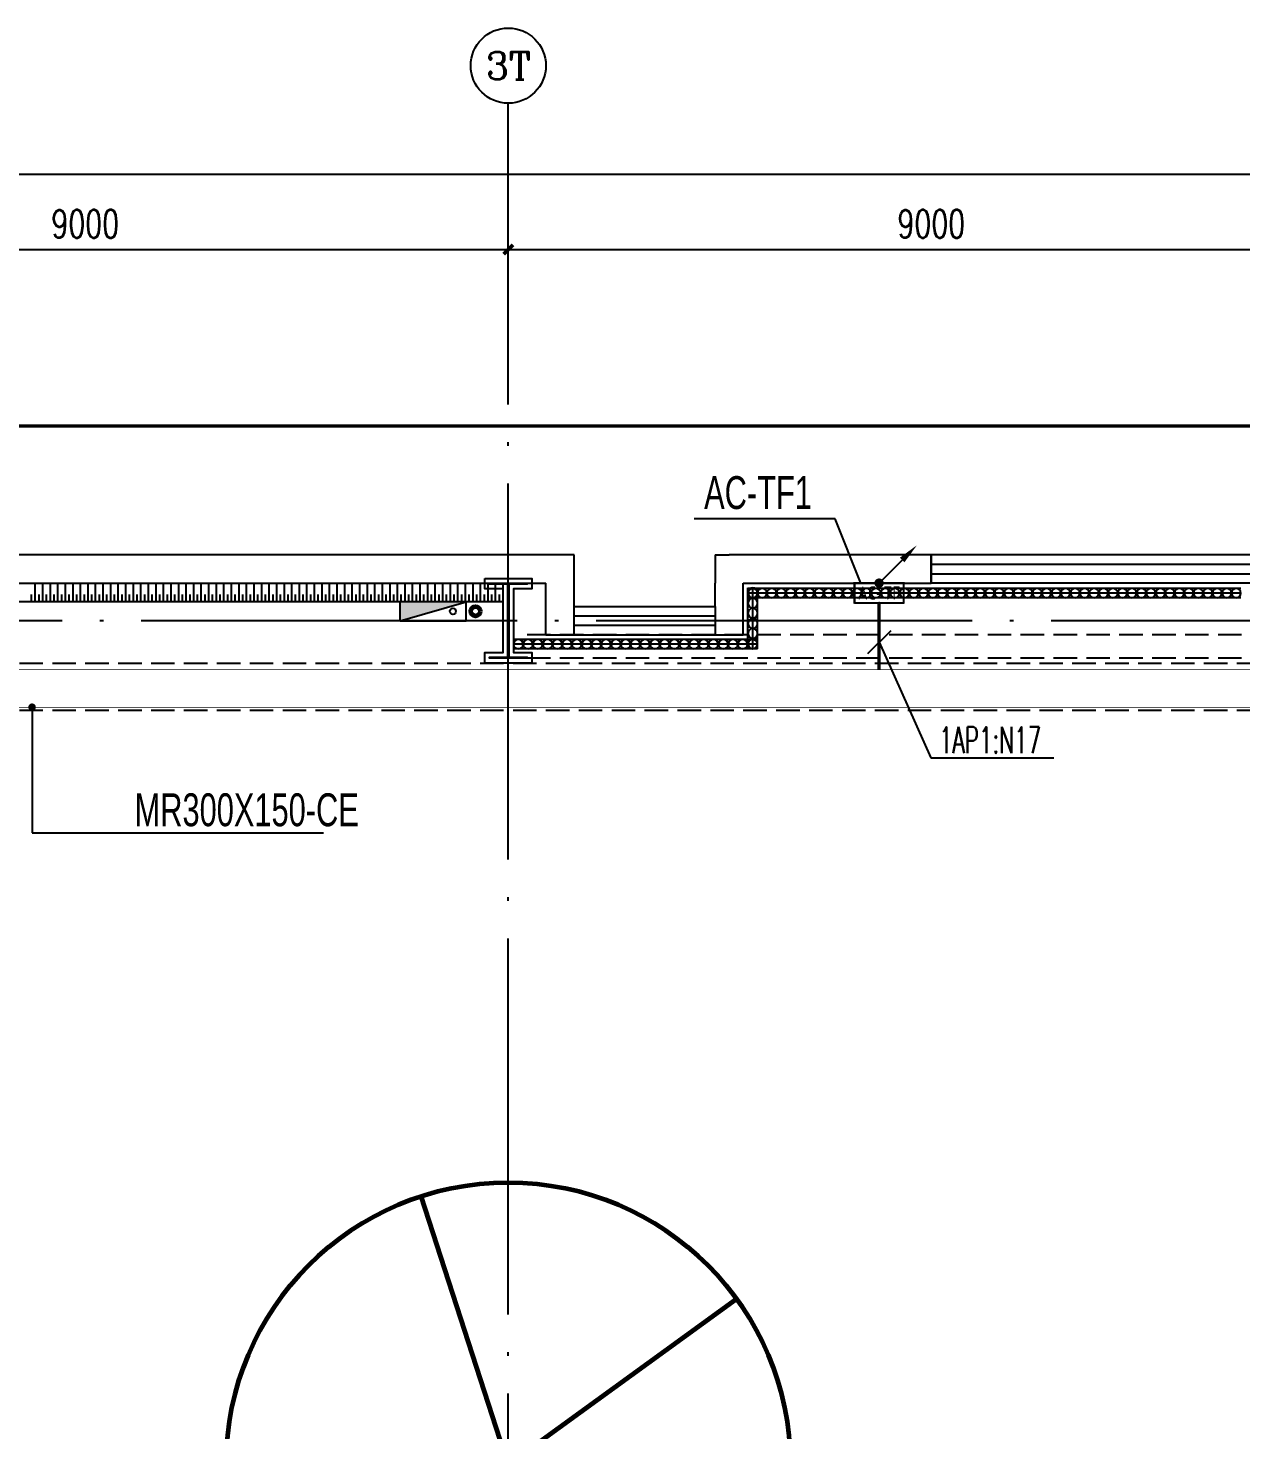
# Model space of a CAD drawing. Extents: x -1396510 to 1250330, y -1892470 to 1623980.
# Drawn here: x -286963 to -274060, y -1296682 to -1281770 of the extents above; entities that cross this region are included whole.
import ezdxf
from ezdxf.enums import TextEntityAlignment as Align

# ---------------------------------------------------------------- set-up
doc = ezdxf.new("R2010")
doc.units = 0
doc.header["$LTSCALE"] = 1000
doc.header["$MEASUREMENT"] = 0
doc.linetypes.add('DASH', pattern=[0.35, 0.25, -0.1])
doc.linetypes.add('DOTE', pattern=[2.42, 2, -0.2, 0.02, -0.2])
doc.layers.get('Defpoints').update_dxf_attribs({"color": 210})
for name, color, linetype in [('99平面图例外参$0$A-HATCH-2', 251, 'Continuous'), ('A-AXIS-D', 1, 'Continuous'), ('A-AXIS-DOTE', 14, 'DOTE'), ('A-HATCH-2', 251, 'Continuous'), ('A-HRAIL', 173, 'Continuous'), ('A-LIN-V', 9, 'Continuous'), ('A-SFCE', 30, 'Continuous'), ('A-WINDOW', 140, 'Continuous'), ('AS-COLN', 6, 'Continuous'), ('AS-WALL', 40, 'Continuous'), ('CABLETRAY', 4, 'Continuous'), ('CABLETRAY_DIM', 3, 'Continuous'), ('DIM-照明', 3, 'Continuous'), ('DIM-箱柜', 3, 'Continuous'), ('EQUIP-箱柜', 3, 'Continuous'), ('LWIRE', 4, 'Continuous'), ('SB_ZF消火栓', 10, 'Continuous'), ('SB_ZF消火栓M', 10, 'Continuous'), ('WIRE-照明', 1, 'Continuous'), ('建-窗', 4, 'Continuous')]:
    doc.layers.add(name, color=color, linetype=linetype)
doc.layers.add('A-云线2', color=3, linetype='Continuous', plot=False)
doc.layers.add('LG-ZF消防', color=1, linetype='Continuous', lineweight=60)
doc.styles.add('_TCH_AXIS', font='COMPLEX', dxfattribs={"bigfont": 'GBCBIG'})
doc.styles.add('_TCH_DIM_T3', font='SIMPLEX', dxfattribs={"width": 0.705882, "bigfont": 'GBCBIG'})
doc.styles.add('_TEL_ATTDEF', font='GBENOR', dxfattribs={"width": 0.8, "height": 3, "bigfont": 'GBCBIG'})
doc.styles.add('_TEL_DIM', font='SIMPLEX', dxfattribs={"width": 0.8, "height": 3.5, "bigfont": 'HZTXT'})
doc.styles.add('HZTXT5', font='aa.shx', dxfattribs={"width": 0.7, "bigfont": 'hztxt.shx'})
doc.styles.get("Standard").update_dxf_attribs({"font": 'gbenor.shx', "bigfont": 'gbcbig.shx'})
doc.dimstyles.new('_TCH_ARCH&&100', dxfattribs={"dimtxt": 297.5, "dimasz": 100, "dimexe": 100, "dimexo": 100, "dimgap": 126.25, "dimtad": 1, "dimdec": 0, "dimzin": 0, "dimdsep": 46, "dimtxsty": '_TCH_DIM_T3', "dimblk": 'ARCHTICK', "dimcen": 0.09, "dimclrt": 7, "dimazin": 2, "dimtfac": 1, "dimtdec": 0, "dimtix": 1, "dimtmove": 2, "dimatfit": 3, "dimfxl": 0, "dimtolj": 1, "dimtzin": 0, "dimarcsym": 0})

# ---------------------------------------------------------------- blocks, each defined once
blk = doc.blocks.new('4324324')
at = {"layer": 'A-HATCH-2', "color": 8, "linetype": 'DASH'}
for p, q in [((-294754, 620270), (-135554, 620270)), ((-294754, 619770), (-135554, 619770))]:
    blk.add_line(p, q, dxfattribs=at)
blk = doc.blocks.new('w4324324')
at = {"layer": 'A-HATCH-2', "color": 0, "lineweight": 60}
for q in [(-1694760, 686605), (-1697614, 684532), (-1691907, 684532), (-1696524, 681178), (-1692997, 681178)]:
    blk.add_line((-1694760, 683605), q, dxfattribs=at)
blk.add_circle((-1694760, 683605), 3000, dxfattribs=at)
blk = doc.blocks.new('342343')
at = {"layer": 'A-LIN-V', "color": 8}
blk.add_blockref('w4324324', (1084560, 81556), dxfattribs=at)
blk = doc.blocks.new('w42343243')
at = {"layer": 'A-HATCH-2', "color": 8}
blk.add_lwpolyline([(-165104, 621070), (-164604, 621070), (-164604, 620958), (-164800, 620958), (-164800, 620282), (-164604, 620282), (-164604, 620170), (-165104, 620170), (-165104, 620282), (-164908, 620282), (-164908, 620958), (-165104, 620958)], close=True, dxfattribs=at)
at = {"layer": 'AS-COLN', "color": 3}
blk.add_lwpolyline([(-165054, 621020), (-164654, 621020), (-164654, 621008), (-164850, 621008), (-164850, 620232), (-164654, 620232), (-164654, 620220), (-165054, 620220), (-165054, 620232), (-164858, 620232), (-164858, 621008), (-165054, 621008)], close=True, dxfattribs=at)
blk = doc.blocks.new('42343')
at = {"layer": 'A-WINDOW'}
blk.add_blockref('w42343243', (-117000, 100), dxfattribs=at)
blk = doc.blocks.new('A$C5D961328')
at = {"layer": 'SB_ZF消火栓'}
blk.add_hatch(color=256, dxfattribs=at).paths.add_polyline_path([(0, 40), (700, 40), (700, 240)])
for p, q in [((700, 240), (0, 240)), ((0, 240), (0, 40)), ((700, 240), (0, 40)), ((700, 240), (700, 40)), ((0, 40), (700, 40))]:
    blk.add_line(p, q, dxfattribs=at)
at = {"layer": 'SB_ZF消火栓', "color": 1}
blk.add_circle((140, 140), 32.5, dxfattribs=at)
blk = doc.blocks.new('we42342343234')
at = {"layer": 'LG-ZF消防'}
blk.add_circle((-282204, 620820), 50, dxfattribs=at)
at = {"layer": 'SB_ZF消火栓M', "rotation": 180}
blk.add_blockref('A$C5D961328', (-282304, 620960), dxfattribs=at)
blk = doc.blocks.new('_ArchTick')
at = {"color": 0, "linetype": 'ByBlock', "const_width": 0.4}
blk.add_lwpolyline([(-0.5, -0.5), (0.5, 0.5)], dxfattribs=at)
blk = doc.blocks.new('*D5836')
at = {"layer": 'A-AXIS-D', "color": 0, "lineweight": -2, "transparency": 16777216}
for p, q in [((22000, 3190), (22000, 4048)), ((31000, 3190), (31000, 4048)), ((22000, 3948), (31000, 3948))]:
    blk.add_line(p, q, dxfattribs=at)
at = {"layer": 'Defpoints', "color": 0, "transparency": 16777216}
for p in [(31000, 3948), (22000, 3090), (31000, 3090)]:
    blk.add_point(p, dxfattribs=at)
at = {"layer": 'A-AXIS-D', "color": 0, "lineweight": -2, "transparency": 16777216, "xscale": 100, "yscale": 100, "zscale": 100, "rotation": 180}
blk.add_blockref('_ArchTick', (22000, 3948), dxfattribs=at)
at = {"layer": 'A-AXIS-D', "color": 0, "lineweight": -2, "transparency": 16777216, "xscale": 100, "yscale": 100, "zscale": 100}
blk.add_blockref('_ArchTick', (31000, 3948), dxfattribs=at)
at = {"layer": 'A-AXIS-D', "color": 7, "transparency": 16777216, "insert": (26500, 4223), "char_height": 297.5, "attachment_point": 5, "style": '_TCH_DIM_T3'}
blk.add_mtext('\\A1;9000', dxfattribs=at)
blk = doc.blocks.new('*D5837')
at = {"layer": 'A-AXIS-D', "color": 0, "lineweight": -2, "transparency": 16777216}
for p, q in [((31000, 3190), (31000, 4048)), ((40000, 3190), (40000, 4048)), ((31000, 3948), (40000, 3948))]:
    blk.add_line(p, q, dxfattribs=at)
at = {"layer": 'Defpoints', "color": 0, "transparency": 16777216}
for p in [(40000, 3948), (31000, 3090), (40000, 3090)]:
    blk.add_point(p, dxfattribs=at)
at = {"layer": 'A-AXIS-D', "color": 0, "lineweight": -2, "transparency": 16777216, "xscale": 100, "yscale": 100, "zscale": 100, "rotation": 180}
blk.add_blockref('_ArchTick', (31000, 3948), dxfattribs=at)
at = {"layer": 'A-AXIS-D', "color": 0, "lineweight": -2, "transparency": 16777216, "xscale": 100, "yscale": 100, "zscale": 100}
blk.add_blockref('_ArchTick', (40000, 3948), dxfattribs=at)
at = {"layer": 'A-AXIS-D', "color": 7, "transparency": 16777216, "insert": (35500, 4223), "char_height": 297.5, "attachment_point": 5, "style": '_TCH_DIM_T3'}
blk.add_mtext('\\A1;9000', dxfattribs=at)
blk = doc.blocks.new('*D5855')
at = {"layer": 'A-AXIS-D', "color": 0, "lineweight": -2, "transparency": 16777216}
for p, q in [((-900, 3290), (-900, 4848)), ((184800, 3290), (184800, 4848)), ((-900, 4748), (184800, 4748))]:
    blk.add_line(p, q, dxfattribs=at)
at = {"layer": 'Defpoints', "color": 0, "transparency": 16777216}
for p in [(184800, 4748), (-900, 3190), (184800, 3190)]:
    blk.add_point(p, dxfattribs=at)
at = {"layer": 'A-AXIS-D', "color": 0, "lineweight": -2, "transparency": 16777216, "xscale": 100, "yscale": 100, "zscale": 100, "rotation": 180}
blk.add_blockref('_ArchTick', (-900, 4748), dxfattribs=at)
at = {"layer": 'A-AXIS-D', "color": 0, "lineweight": -2, "transparency": 16777216, "xscale": 100, "yscale": 100, "zscale": 100}
blk.add_blockref('_ArchTick', (184800, 4748), dxfattribs=at)
at = {"layer": 'A-AXIS-D', "color": 7, "transparency": 16777216, "insert": (91950, 5023), "char_height": 297.5, "attachment_point": 5, "style": '_TCH_DIM_T3'}
blk.add_mtext('\\A1;185700', dxfattribs=at)
blk = doc.blocks.new('WINDOW2DLIB$DYNSTYLE$00000005')
at = {"color": 0}
for points in [[(-0.5, 0.5), (-0.5, -0.5)], [(-0.5, 0.5), (0.5, 0.5)], [(0.5, -0.5), (0.5, 0.5)], [(0.5, 0.1667), (-0.5, 0.1667)], [(0.5, -0.1667), (-0.5, -0.1667)], [(-0.5, -0.5), (0.5, -0.5)]]:
    blk.add_lwpolyline(points, dxfattribs=at)
blk = doc.blocks.new('99平面图例外参$0$$LinePat$填挖边坡')
at = {"color": 0}
for p, q in [((0, 0), (0, -1500)), ((300, 0), (300, -600))]:
    blk.add_line(p, q, dxfattribs=at)
at = {"layer": 'Defpoints', "color": 0}
blk.add_point((600, 0), dxfattribs=at)
blk = doc.blocks.new('99平面图例外参$0$$LinePat$圆环')
for points in [[(0, 150), (300, 150)], [(0, 0), (300, 0)], [(0, -150), (300, -150)]]:
    blk.add_lwpolyline(points)
at = {"color": 0}
blk.add_circle((150, 0), 150, dxfattribs=at)
blk = doc.blocks.new('$equip$00002708')
for p, q in [((-0.75, 0.6), (-0.75, 0)), ((0.75, 0.6), (-0.75, 0.6)), ((0.75, 0), (0.75, 0.6)), ((-0.75, 0), (0.75, 0))]:
    blk.add_line(p, q)
at = {"const_width": 0.0571}
blk.add_lwpolyline([(-0.75, 0.6), (-0.75, 0), (0.75, 0), (0.75, 0.6), (-0.75, 0.6), (-0.75, 0)], dxfattribs=at)
for p in [(0, 0.6), (-0.75, 0.3), (0, 0), (0.75, 0.3)]:
    blk.add_point(p)
at = {"color": 7, "style": '_TEL_DIM'}
blk.add_attdef('$TEXT$', text='', height=0.4, dxfattribs=at).set_placement((0, 0.3), align=Align.MIDDLE_CENTER)
at = {"color": 7, "style": '_TEL_DIM', "flags": 1}
for tag in ['REMARK', 'A']:
    blk.add_attdef(tag, text='', height=0.4, dxfattribs=at).set_placement((0, 0), align=Align.MIDDLE_CENTER)
blk = doc.blocks.new('$TelecSys$00000079')
for p, q in [((0.7, 0.7), (0, 0)), ((0.104, 0.104), (0.104, 0.104)), ((-0.104, -0.104), (-0.104, -0.104))]:
    blk.add_line(p, q)
at = {"const_width": 0.142}
blk.add_lwpolyline([(-0.071, 0, 1), (0.071, 0, 1)], format="xyb", close=True, dxfattribs=at)
blk.add_solid([(0.63, 0.77), (0.77, 0.63), (1.15, 1.15)])
at = {"width": 0.8, "flags": 9}
blk.add_attdef('A', (0, 0), '', height=0.00002, dxfattribs=at)
blk = doc.blocks.new('世赫3#厂房一层0821')
at = {"layer": 'A-AXIS-D'}
blk.add_circle((31000, 5904), 400, dxfattribs=at)
at = {"layer": 'A-AXIS-DOTE', "color": 8, "ltscale": 2}
for p, q in [((31000, -79980), (31000, 5500)), ((190814.2, 0), (-5155.8, 0))]:
    blk.add_line(p, q, dxfattribs=at)
at = {"layer": 'A-LIN-V'}
blk.add_line((30946, 200.1), (18100, 200.1), dxfattribs=at)
at = {"layer": 'A-SFCE', "color": 2, "linetype": 'DASH'}
for p, q in [((39850, -149.9), (31150, -149.9)), ((39850, -399.9), (31150, -399.9))]:
    blk.add_line(p, q, dxfattribs=at)
at = {"layer": 'AS-WALL'}
for p, q in [((31700, 700.1), (17750, 700.1)), ((31700, 150), (31700, 700.1)), ((33200, 700), (33350, 700)), ((33200, 700), (33200, 400)), ((35500, 700.1), (33350, 700.1)), ((35500, 400.1), (35500, 700.1)), ((17750, 400.1), (31400, 400.1)), ((31400, -150), (31400, 400.1)), ((33200, 400), (33200, 400)), ((33200, 150), (33200, 400)), ((33500, 400.1), (35500, 400.1)), ((33500, -150), (33500, 400.1)), ((31700, -150), (31700, 150)), ((33200, 150), (33200, -150)), ((31400, -150), (31700, -150)), ((33200, -150), (33500, -150))]:
    blk.add_line(p, q, dxfattribs=at)
at = {"layer": '99平面图例外参$0$A-HATCH-2', "color": 203, "xscale": 0.1338124999985388, "yscale": 0.1333333333333333, "zscale": 0.1333333333333333, "rotation": 179.9999999990436}
for p in [(25968.2, 200.1), (26048.5, 200.1), (26128.8, 200.1), (26209, 200.1), (26289.3, 200.1), (26369.6, 200.1), (26449.9, 200.1), (26530.2, 200.1), (26610.5, 200.1), (26690.8, 200.1), (26771.1, 200.1), (26851.3, 200.1), (26931.6, 200.1), (27011.9, 200.1), (27092.2, 200.1), (27172.5, 200.1), (27252.8, 200.1), (27333.1, 200.1), (27413.4, 200.1), (27493.6, 200.1), (27573.9, 200.1), (27654.2, 200.1), (27734.5, 200.1), (27814.8, 200.1), (27895.1, 200.1), (27975.4, 200.1), (28055.7, 200.1), (28135.9, 200.1), (28216.2, 200.1), (28296.5, 200.1), (28376.8, 200.1), (28457.1, 200.1), (28537.4, 200.1), (28617.7, 200.1), (28698, 200.1), (28778.2, 200.1), (28858.5, 200.1), (28938.8, 200.1), (29019.1, 200.1), (29099.4, 200.1), (29179.7, 200.1), (29260, 200.1), (29340.3, 200.1), (29420.5, 200.1), (29500.8, 200.1), (29581.1, 200.1), (29661.4, 200.1), (29741.7, 200.1), (29822, 200.1), (29902.3, 200.1), (29982.6, 200.1), (30062.8, 200.1), (30143.1, 200.1), (30223.4, 200.1), (30303.7, 200.1), (30384, 200.1), (30464.3, 200.1), (30544.6, 200.1), (30624.9, 200.1), (30705.1, 200.1), (30785.4, 200.1), (30865.7, 200.1), (30946, 200.1)]:
    blk.add_blockref('99平面图例外参$0$$LinePat$填挖边坡', p, dxfattribs=at)
at = {"layer": 'A-HRAIL', "yscale": 0.3333333333111111, "zscale": 0.3333333333111111}
for p, xscale, rotation in [((33600, 241.6), -0.3611111226889233, 270), ((33650.8, 293.9), -0.3361633151507422, 359.9999999997964), ((33751.7, 293.9), -0.3361633151507422, 359.9999999997964), ((33852.5, 293.9), -0.3361633151507422, 359.9999999997964), ((33953.4, 293.9), -0.3361633151507422, 359.9999999997964), ((34054.2, 293.9), -0.3361633151507422, 359.9999999997964), ((34155.1, 293.9), -0.3361633151507422, 359.9999999997964), ((34255.9, 293.9), -0.3361633151507422, 359.9999999997964), ((34356.8, 293.9), -0.3361633151507422, 359.9999999997964), ((34457.6, 293.9), -0.3361633151507422, 359.9999999997964), ((34558.5, 293.9), -0.3361633151507422, 359.9999999997964), ((34659.3, 293.9), -0.3361633151507422, 359.9999999997964), ((34760.2, 293.9), -0.3361633151507422, 359.9999999997964), ((34861, 293.9), -0.3361633151507422, 359.9999999997964), ((34961.9, 293.9), -0.3361633151507422, 359.9999999997964), ((35062.7, 293.9), -0.3361633151507422, 359.9999999997964), ((35163.6, 293.9), -0.3361633151507422, 359.9999999997964), ((35264.4, 293.9), -0.3361633151507422, 359.9999999997964), ((35365.3, 293.9), -0.3361633151507422, 359.9999999997964), ((35466.1, 293.9), -0.3361633151507422, 359.9999999997964), ((35567, 293.9), -0.3361633151507422, 359.9999999997964), ((35667.8, 293.9), -0.3361633151507422, 359.9999999997964), ((35768.7, 293.9), -0.3361633151507422, 359.9999999997964), ((35869.5, 293.9), -0.3361633151507422, 359.9999999997964), ((35970.4, 293.9), -0.3361633151507422, 359.9999999997964), ((36071.2, 293.9), -0.3361633151507422, 359.9999999997964), ((36172.1, 293.9), -0.3361633151507422, 359.9999999997964), ((36272.9, 293.9), -0.3361633151507422, 359.9999999997964), ((36373.8, 293.9), -0.3361633151507422, 359.9999999997964), ((36474.6, 293.9), -0.3361633151507422, 359.9999999997964), ((36575.5, 293.9), -0.3361633151507422, 359.9999999997964), ((36676.3, 293.9), -0.3361633151507422, 359.9999999997964), ((36777.2, 293.9), -0.3361633151507422, 359.9999999997964), ((36878, 293.9), -0.3361633151507422, 359.9999999997964), ((36978.9, 293.9), -0.3361633151507422, 359.9999999997964), ((37079.7, 293.9), -0.3361633151507422, 359.9999999997964), ((37180.6, 293.9), -0.3361633151507422, 359.9999999997964), ((37281.4, 293.9), -0.3361633151507422, 359.9999999997964), ((37382.3, 293.9), -0.3361633151507422, 359.9999999997964), ((37483.1, 293.9), -0.3361633151507422, 359.9999999997964), ((37584, 293.9), -0.3361633151507422, 359.9999999997964), ((37684.8, 293.9), -0.3361633151507422, 359.9999999997964), ((37785.7, 293.9), -0.3361633151507422, 359.9999999997964), ((37886.5, 293.9), -0.3361633151507422, 359.9999999997964), ((37987.4, 293.9), -0.3361633151507422, 359.9999999997964), ((38088.2, 293.9), -0.3361633151507422, 359.9999999997964), ((38189.1, 293.9), -0.3361633151507422, 359.9999999997964), ((38289.9, 293.9), -0.3361633151507422, 359.9999999997964), ((38390.8, 293.9), -0.3361633151507422, 359.9999999997964), ((38491.6, 293.9), -0.3361633151507422, 359.9999999997964), ((38592.4, 293.9), -0.3361633151507422, 359.9999999997964), ((38693.3, 293.9), -0.3361633151507422, 359.9999999997964), ((38794.1, 293.9), -0.3361633151507422, 359.9999999997964), ((33600, 133.3), -0.3611111226889233, 270), ((33600, 24.9), -0.3611111226889233, 270), ((33600, -83.4), -0.3611111226889233, 270), ((33600, -191.7), -0.3611111226889233, 270), ((33600, -300.1), -0.3611111226889233, 270)]:
    blk.add_blockref('99平面图例外参$0$$LinePat$圆环', p, dxfattribs=dict(at, xscale=xscale, rotation=rotation))
at = {"layer": 'A-HRAIL', "xscale": -0.3461333288160676, "yscale": 0.3333333333111111, "zscale": 0.3333333333111111}
for p in [(31157.8, -250.1), (31261.7, -250.1), (31365.5, -250.1), (31469.4, -250.1), (31573.2, -250.1), (31677, -250.1), (31780.9, -250.1), (31884.7, -250.1), (31988.6, -250.1), (32092.4, -250.1), (32196.2, -250.1), (32300.1, -250.1), (32403.9, -250.1), (32507.8, -250.1), (32611.6, -250.1), (32715.4, -250.1), (32819.3, -250.1), (32923.1, -250.1), (33027, -250.1), (33130.8, -250.1), (33234.6, -250.1), (33338.5, -250.1), (33442.3, -250.1), (33546.2, -250.1), (33650, -250.1)]:
    blk.add_blockref('99平面图例外参$0$$LinePat$圆环', p, dxfattribs=at)
at = {"layer": 'A-LIN-V', "color": 8, "rotation": 90}
blk.add_blockref('342343', (796160.7, 601225), dxfattribs=at)
at = {"layer": 'A-WINDOW'}
for name in ['42343', '4324324']:
    blk.add_blockref(name, (312854.2, -620720), dxfattribs=at)
at = {"layer": 'SB_ZF消火栓'}
blk.add_blockref('we42342343234', (312854.2, -620720), dxfattribs=at)
at = {"layer": '建-窗', "yscale": 300, "zscale": 300}
for p, xscale, rotation in [((42100, 550.1), 13200, 180.0000000003004), ((32450, 0), -1500, 179.9999999999555)]:
    blk.add_blockref('WINDOW2DLIB$DYNSTYLE$00000005', p, dxfattribs=dict(at, xscale=xscale, rotation=rotation))
at = {"layer": 'A-AXIS-D', "color": 7, "style": '_TCH_AXIS'}
blk.add_text('3T', height=294.28, dxfattribs=at).set_placement((30761.8, 5756.8), (31238.2, 5756.8), align=Align.FIT)
at = {"layer": 'A-AXIS-D'}
for base, p1, p2, picture, middle in [((184800, 4747.8), (-900, 3189.8), (184800, 3189.8), '*D5855', (91950, 5022.8)), ((31000, 3947.8), (22000, 3089.8), (31000, 3089.8), '*D5836', (26500, 4222.8)), ((40000, 3947.8), (31000, 3089.8), (40000, 3089.8), '*D5837', (35500, 4222.8))]:
    dim = blk.add_linear_dim(base=base, p1=p1, p2=p2, angle=0, dimstyle='_TCH_ARCH&&100', dxfattribs=at)
    dim.commit()
    dim.dimension.update_dxf_attribs({"geometry": picture, "text_midpoint": middle, "dimtype": 161})

msp = doc.modelspace()

# ---------------------------------------------------------------- linework, layer by layer
at = {"layer": 'CABLETRAY', "const_width": 7.5}
for points in [[(-293730, -1288594), (-135970, -1288594)], [(-135970, -1288994), (-293730, -1288994)]]:
    msp.add_lwpolyline(points, dxfattribs=at)
at = {"layer": 'CABLETRAY_DIM'}
for p, q in [((-286920, -1288994), (-286920, -1290330)), ((-286920, -1290330), (-283820, -1290330))]:
    msp.add_line(p, q, dxfattribs=at)
at = {"layer": 'CABLETRAY_DIM', "const_width": 40}
msp.add_lwpolyline([(-286920, -1288974, 1), (-286920, -1289014, 1)], format="xyb", close=True, dxfattribs=at)
at = {"layer": 'DIM-照明'}
msp.add_line((-277786.3, -1288180.2), (-278033.7, -1288427.7), dxfattribs=at)
for points in [[(-277910, -1288304), (-277360, -1289534)], [(-277360, -1289534), (-276049, -1289534)]]:
    msp.add_lwpolyline(points, dxfattribs=at)
at = {"layer": 'DIM-箱柜'}
for p, q in [((-278376.6, -1286991.3), (-279876.1, -1286991.3)), ((-278103.2, -1287673.9), (-278376.6, -1286991.3))]:
    msp.add_line(p, q, dxfattribs=at)
at = {"layer": 'WIRE-照明', "linetype": 'Continuous', "const_width": 35}
for points in [[(-304397.1, -1286004.4), (-126241.4, -1286004.4)], [(-277910, -1288594), (-277910, -1287884)]]:
    msp.add_lwpolyline(points, dxfattribs=at)

# ---------------------------------------------------------------- block references
at = {"layer": 'A-云线2'}
msp.add_blockref('世赫3#厂房一层0821', (-312854.2, -1288074), dxfattribs=at)
at = {"layer": 'EQUIP-箱柜'}
ref = msp.add_blockref('$equip$00002708', (-277910, -1287884), dxfattribs=dict(at, xscale=350, yscale=350, zscale=350))
ref.add_attrib('$TEXT$', 'AC-TF', dxfattribs={"layer": '0', "color": 7, "height": 140, "style": '_TEL_ATTDEF'}).set_placement((-277910, -1287779), align=Align.MIDDLE_CENTER)
at = {"layer": 'LWIRE', "xscale": 350, "yscale": 350, "zscale": 350}
msp.add_blockref('$TelecSys$00000079', (-277910, -1287674), dxfattribs=at)

# ---------------------------------------------------------------- texts
at = {"layer": 'CABLETRAY_DIM', "color": 7, "style": 'HZTXT5', "width": 0.7}
msp.add_text('MR300X150-CE', height=350, dxfattribs=at).set_placement((-285829.7, -1290260))
at = {"layer": 'DIM-照明', "color": 7, "style": '_TEL_DIM', "width": 0.6}
msp.add_text('1AP1:N17', height=280, dxfattribs=at).set_placement((-277272.5, -1289484))
at = {"layer": 'DIM-箱柜', "color": 7, "style": 'HZTXT5', "width": 0.7}
msp.add_text('AC-TF1', height=350, dxfattribs=at).set_placement((-279771.1, -1286886.3))

doc.saveas('drawing.dxf')
